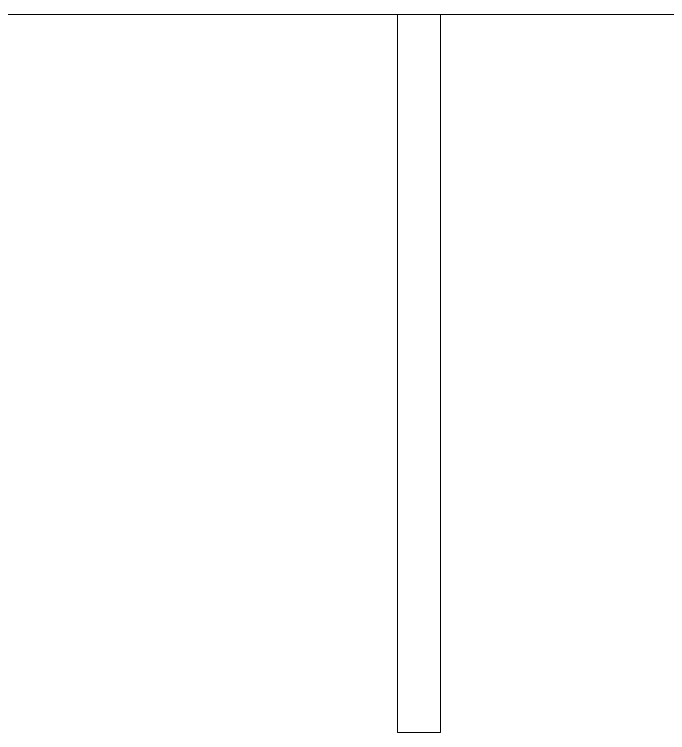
# Model space of a CAD drawing. Header units: millimetres. Extents: x -4000 to 187956, y -58990 to 162485.
# Drawn here: x 2717.9 to 3096.6, y 24283.4 to 24699.7 of the extents above; entities that cross this region are included whole.
import ezdxf

# ---------------------------------------------------------------- set-up
doc = ezdxf.new("R2010")
doc.units = ezdxf.units.MM
doc.layers.add('A-WALL', color=113, linetype='Continuous', lineweight=13)

# ---------------------------------------------------------------- blocks, each defined once
blk = doc.blocks.new('CMF2_NHAXUONG_A_rvt-1-FFS - TANG 1')
at = {"layer": 'A-WALL', "color": 50, "lineweight": 15}
for p, q in [((2940, 24699.75), (2144.79, 24699.75)), ((2940, 24283.4), (2940, 24699.75)), ((3860, 24699.75), (2965, 24699.75)), ((2965, 24699.75), (2965, 24283.4)), ((2965, 24283.4), (2940, 24283.4))]:
    blk.add_line(p, q, dxfattribs=at)
at = {"layer": 'A-WALL', "color": 35, "lineweight": 15}
for p, q in [((2564.04, 24699.75), (2940, 24699.75)), ((2940, 24699.75), (2940, 24283.4)), ((2965, 24699.75), (3329.08, 24699.75)), ((2965, 24283.4), (2965, 24699.75)), ((2965, 24283.4), (2940, 24283.4))]:
    blk.add_line(p, q, dxfattribs=at)
at = {"layer": 'A-WALL', "color": 53, "lineweight": 15}
blk.add_line((2940, 24699.75), (2965, 24699.75), dxfattribs=at)
blk.add_line((2940, 24699.75), (2965, 24699.75), dxfattribs=at)

msp = doc.modelspace()

# ---------------------------------------------------------------- block references
at = {"lineweight": 5}
msp.add_blockref('CMF2_NHAXUONG_A_rvt-1-FFS - TANG 1', (0, 0), dxfattribs=at)

doc.saveas('drawing.dxf')
